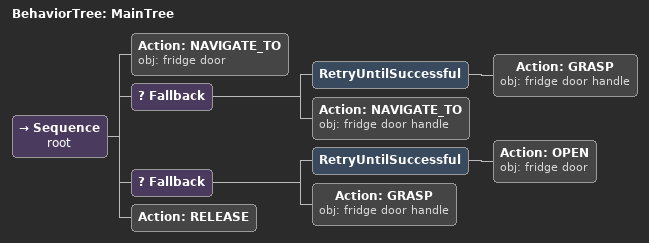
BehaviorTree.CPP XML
<root main_tree_to_execute="MainTree">
  <BehaviorTree ID="MainTree">
    <Sequence name="root">
      <!-- Check: Navigate to fridge door before manipulation -->
      <Action ID="NAVIGATE_TO" obj="fridge door"/>
      <!-- Risk: Possible arm collision and handle slip, use robust grasp with fallback -->
      <Fallback>
        <!-- Try grasping the fridge door handle -->
        <RetryUntilSuccessful>
          <!-- Risk: Handle slip, retry grasp if necessary -->
          <Action ID="GRASP" obj="fridge door handle"/>
        </RetryUntilSuccessful>
        <!-- Risk: Arm collision, adjust arm position if grasp fails -->
        <Action ID="NAVIGATE_TO" obj="fridge door handle"/>
      </Fallback>
      <!-- Check: Fridge door is initially closed, must open -->
      <Fallback>
        <!-- Try opening the fridge door -->
        <RetryUntilSuccessful>
          <!-- Risk: Door stuck, retry open if necessary -->
          <Action ID="OPEN" obj="fridge door"/>
        </RetryUntilSuccessful>
        <!-- Risk: Arm not aligned, retry grasp if open fails -->
        <Action ID="GRASP" obj="fridge door handle"/>
      </Fallback>
      <!-- Check: Release after manipulation for stable termination -->
      <Action ID="RELEASE"/>
    </Sequence>
  </BehaviorTree>
</root>
